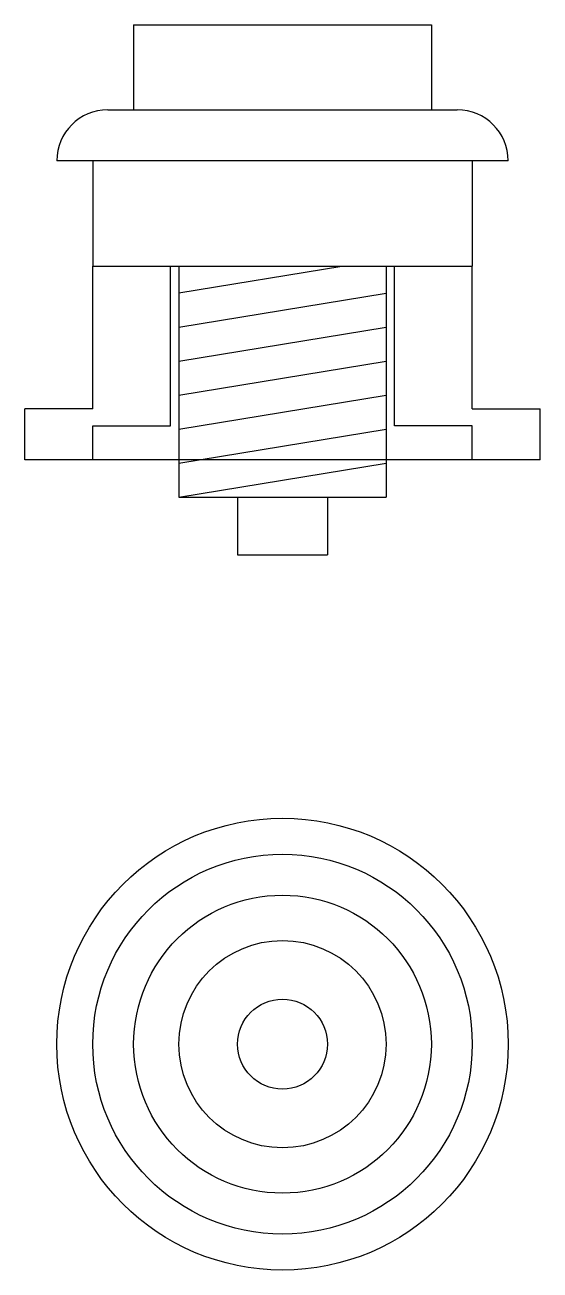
# Model space of a CAD drawing. Header units: inches. Extents: x -0.09 to 1.42, y 0 to 3.67.
import ezdxf

# ---------------------------------------------------------------- set-up
doc = ezdxf.new("R2010")
doc.units = ezdxf.units.IN
doc.header["$MEASUREMENT"] = 0
doc.linetypes.add('DASHED2', pattern=[9.525, 6.35, -3.175])
for name, color, linetype, lineweight in [('Bushing', 30, 'Continuous', 25), ('Bushing ... Bushing hidden', 30, 'DASHED2', 25), ('Button', 5, 'Continuous', 25), ('ButtonPost', 2, 'Continuous', 25), ('Outside Profile', 3, 'Continuous', 25), ('Shoulder-HoleSize', 1, 'Continuous', 25), ('Threaded Post', 4, 'Continuous', 25)]:
    doc.layers.add(name, color=color, linetype=linetype, lineweight=lineweight)

msp = doc.modelspace()

# ---------------------------------------------------------------- linework, layer by layer
at = {"layer": 'Bushing'}
for p, q in [((0.106, 2.535), (0.106, 2.955)), ((0.106, 2.955), (1.224, 2.955)), ((1.224, 2.535), (1.224, 2.955)), ((-0.094, 2.385), (-0.094, 2.535)), ((0.106, 2.535), (-0.094, 2.535)), ((1.224, 2.535), (1.424, 2.535)), ((1.424, 2.385), (1.424, 2.535)), ((1.424, 2.385), (-0.094, 2.385))]:
    msp.add_line(p, q, dxfattribs=at)
at = {"layer": 'Bushing ... Bushing hidden'}
for p, q in [((0.335, 2.485), (0.335, 2.955)), ((0.995, 2.485), (0.995, 2.955)), ((0.106, 2.385), (0.106, 2.485)), ((0.106, 2.485), (0.335, 2.485)), ((1.224, 2.485), (0.995, 2.485)), ((1.224, 2.385), (1.224, 2.485))]:
    msp.add_line(p, q, dxfattribs=at)
at = {"layer": 'Button'}
for p, q in [((0.2265, 3.665), (0.2265, 3.415)), ((0.2265, 3.665), (1.1035, 3.665)), ((1.1035, 3.665), (1.1035, 3.415))]:
    msp.add_line(p, q, dxfattribs=at)
msp.add_circle((0.665, 0.665), 0.4385, dxfattribs=at)
at = {"layer": 'ButtonPost'}
for p, q in [((0.5325, 2.275), (0.5325, 2.105)), ((0.7975, 2.275), (0.7975, 2.105)), ((0.5325, 2.105), (0.7975, 2.105))]:
    msp.add_line(p, q, dxfattribs=at)
msp.add_circle((0.665, 0.665), 0.1325, dxfattribs=at)
at = {"layer": 'Outside Profile'}
for p, q in [((0.15, 3.415), (1.18, 3.415)), ((0, 3.265), (0, 3.265)), ((1.33, 3.265), (0, 3.265)), ((1.33, 3.265), (1.33, 3.265))]:
    msp.add_line(p, q, dxfattribs=at)
msp.add_circle((0.665, 0.665), 0.665, dxfattribs=at)
for centre, start, end in [((0.15, 3.265), 90, 180), ((1.18, 3.265), 0, 90)]:
    msp.add_arc(centre, 0.15, start, end, dxfattribs=at)
at = {"layer": 'Shoulder-HoleSize'}
for p, q in [((0.106, 3.265), (0.106, 2.955)), ((1.224, 3.265), (1.224, 2.955)), ((0.106, 2.955), (1.224, 2.955))]:
    msp.add_line(p, q, dxfattribs=at)
msp.add_circle((0.665, 0.665), 0.559, dxfattribs=at)
at = {"layer": 'Threaded Post'}
for p, q in [((0.36, 2.955), (0.36, 2.275)), ((0.36, 2.8763), (0.8399, 2.955)), ((0.97, 2.955), (0.97, 2.275)), ((0.36, 2.775), (0.97, 2.875)), ((0.36, 2.675), (0.97, 2.775)), ((0.36, 2.575), (0.97, 2.675)), ((0.36, 2.475), (0.97, 2.575)), ((0.36, 2.375), (0.97, 2.475)), ((0.36, 2.275), (0.97, 2.375)), ((0.36, 2.275), (0.97, 2.275))]:
    msp.add_line(p, q, dxfattribs=at)
msp.add_circle((0.665, 0.665), 0.305, dxfattribs=at)

doc.saveas('drawing.dxf')
